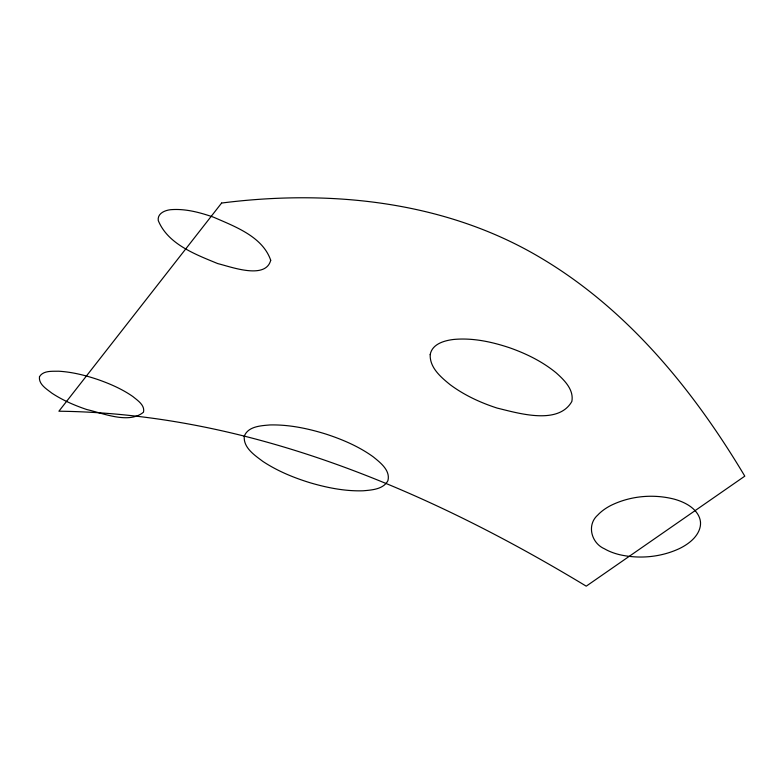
<?xml version="1.0" encoding="UTF-8"?>
<svg xmlns="http://www.w3.org/2000/svg" width="784" height="784" viewBox="0 0 784 784"><rect width="100%" height="100%" fill="white"/><g stroke="black" fill="none" stroke-linecap="round" stroke-linejoin="round"><path stroke-width="1.18" d="M700.504 522.144C700.994 528.955 697.231 535.227 692.458 539.784A42.65 22.873 -12.6 0 1 679.522 548.535C660.971 557.218 639.411 559.237 619.487 554.66A72.069 39.269 -12.9 0 1 604.405 548.761C591.352 543.077 586.461 524.947 597.78 515.049A43.169 23.598 -12.2 0 1 610.658 505.562C630.12 495.89 653.199 493.763 674.211 499.143A70.452 37.936 -11.9 0 1 689.352 505.788C694.967 509.512 699.887 515.186 700.504 522.144M430.191 354.642C429.642 367.657 440.902 377.182 450.114 384.66C464.255 395.185 480.445 402.692 497.174 408.092C518.185 413.148 558.277 425.467 571.85 401.457C574.094 389.658 564.196 380.015 556.189 372.87C542.45 361.561 526.24 353.623 509.531 347.743C491.695 341.795 472.772 337.708 453.887 339.433C444.557 340.491 432.092 343.872 430.191 354.642M270.715 260.259C265.59 280.064 230.633 266.678 217.766 263.6C195.608 254.437 168.001 244.324 158.26 220.559C157.153 212.954 166.022 209.808 172.127 209.593C186.308 208.75 200.302 212.591 213.581 217.197C234.837 226.537 262.522 236.494 270.715 260.259M244.275 436.227C243.197 447.782 254.8 455.337 262.885 461.433C277.546 471.106 293.941 477.838 310.68 482.934C327.673 487.864 345.323 491.343 363.09 490.794C371.792 490.029 383.288 489.402 387.913 480.69C390.589 470.39 380.279 462.58 373.292 456.886C359.131 446.635 342.892 439.657 326.36 434.218C308.141 428.525 289.129 424.497 269.951 424.948C260.935 425.722 248.058 426.29 244.275 436.227M39.465 376.761C38.485 384.366 46.746 389.099 51.881 393.156C62.642 400.281 74.598 405.406 86.789 409.542C103.076 413.237 128.978 424.369 143.492 412.188C145.158 405.201 137.494 400.379 132.888 396.557C122.412 389.236 110.613 384.062 98.617 379.799C85.701 375.399 72.314 371.998 58.653 371.214C52.283 371.391 43.189 370.332 39.465 376.761M221.607 203.046L58.888 411.218C248.097 413.403 426.741 489.726 586.236 586.167L744.8 476.153C693.536 390.285 628.102 309.778 541.146 258.103C445.733 201.008 330.221 189.189 221.607 203.046"/></g></svg>
